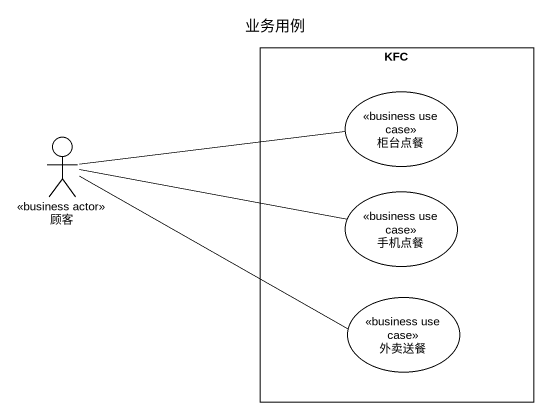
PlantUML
@startuml
title 业务用例
rectangle KFC {
  usecase 柜台点餐 <<business use case>>
  usecase 手机点餐 <<business use case>>
  usecase 外卖送餐 <<business use case>>
}
actor 顾客 <<business actor>>
顾客 -right- 柜台点餐
顾客 -right- 手机点餐
顾客 -right- 外卖送餐
@enduml
